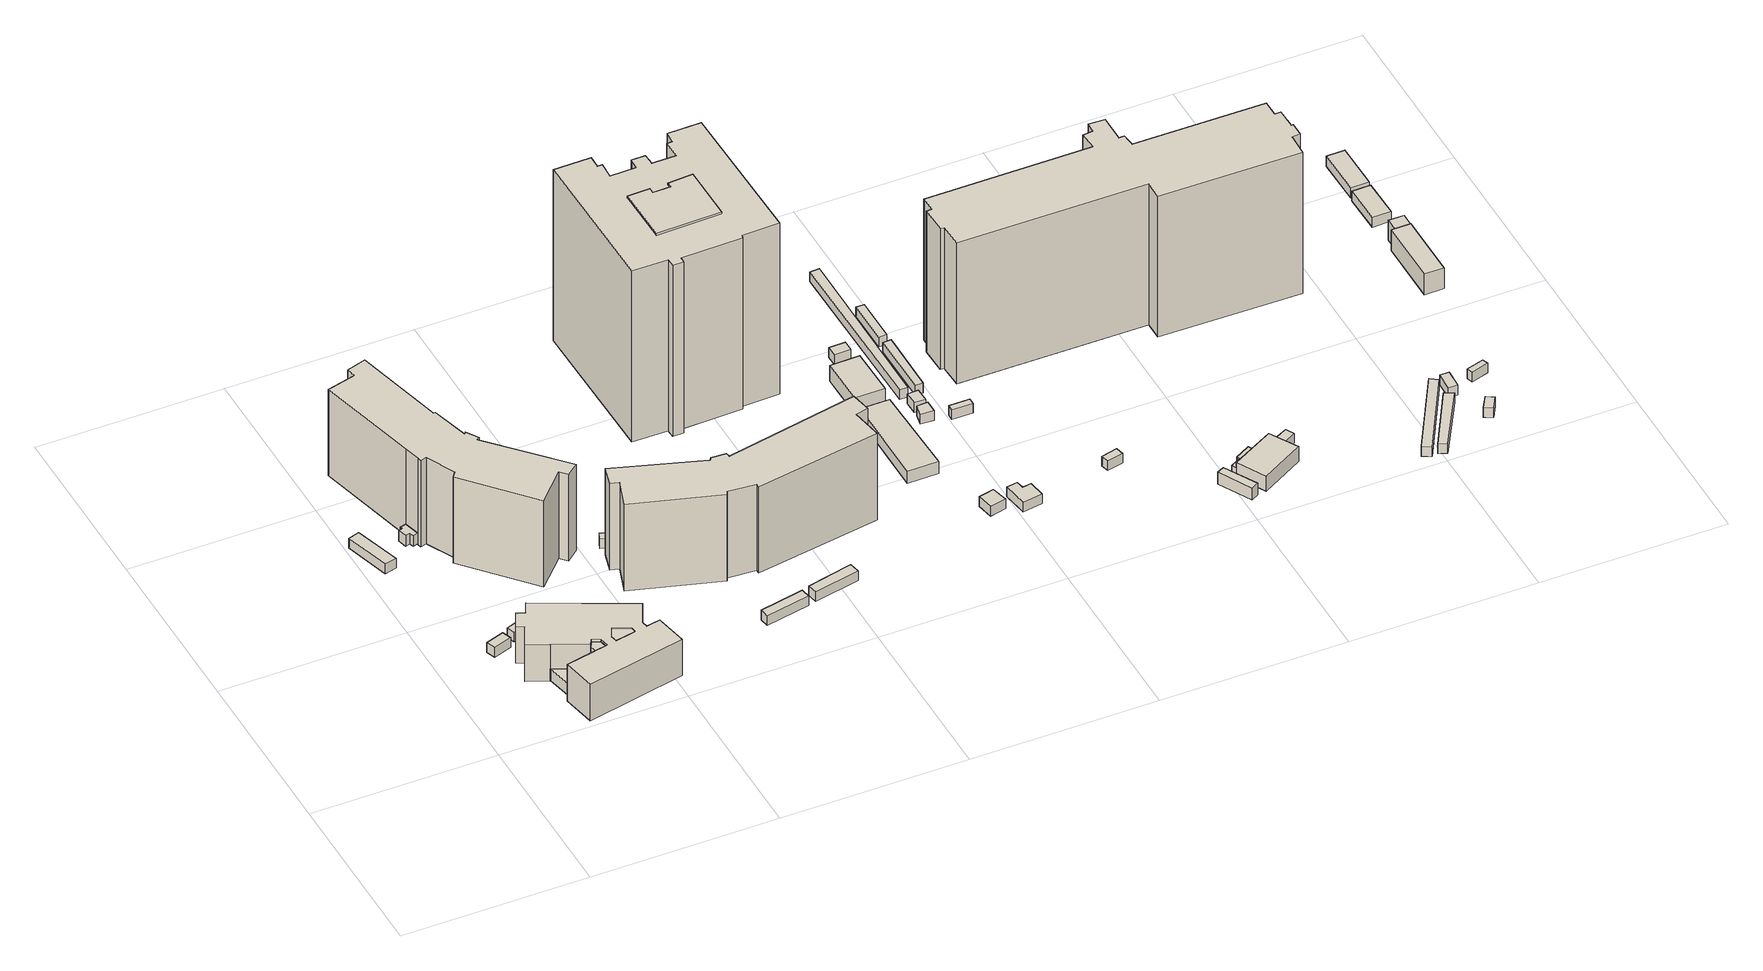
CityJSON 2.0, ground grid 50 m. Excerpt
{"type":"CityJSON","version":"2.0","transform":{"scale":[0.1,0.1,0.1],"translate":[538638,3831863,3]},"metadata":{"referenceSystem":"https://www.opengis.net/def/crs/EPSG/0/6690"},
"CityObjects":{
"building1":{"type":"Building","attributes":{"計測周辺長":15.92,"1/2500図郭":83,"区名":"住之江区","町丁目名称":"南港中３丁目","街区番号":3,"class":"3001","usage":"422","storeysAboveGround":3,"BuildingDetailAttribute.buildingRoofEdgeArea":14.1,"BuildingDetailAttribute.buildingStructureType":"603","BuildingDetailAttribute.buildingStructureOrgType":"3","BuildingDetailAttribute.detailedUsage":"1415","BuildingDetailAttribute.specifiedBuildingCoverageRate":0.6,"BuildingDetailAttribute.surveyYear":2017,"BuildingHighTideRiskAttribute.description":"1","BuildingHighTideRiskAttribute.rank":"2","BuildingHighTideRiskAttribute.depth":2.22,"BuildingIDAttribute.prefecture":"27","BuildingIDAttribute.city":"27125"},"geometry":[{"type":"Solid","lod":"1","boundaries":[[[[0,1,2,3]],[[2,4,5,3]],[[1,6,4,2]],[[0,7,6,1]],[[3,5,7,0]],[[4,6,7,5]]]]}]},
"building2":{"type":"Building","attributes":{"計測周辺長":32.29,"1/2500図郭":83,"区名":"住之江区","町丁目名称":"南港中３丁目","街区番号":3,"class":"3003","usage":"412","storeysAboveGround":1,"BuildingDetailAttribute.buildingRoofEdgeArea":41.84,"BuildingDetailAttribute.buildingStructureType":"610","BuildingDetailAttribute.buildingStructureOrgType":"2","BuildingDetailAttribute.detailedUsage":"1130","BuildingDetailAttribute.specifiedBuildingCoverageRate":0.6,"BuildingDetailAttribute.surveyYear":2017,"BuildingHighTideRiskAttribute.description":"1","BuildingHighTideRiskAttribute.rank":"2","BuildingHighTideRiskAttribute.depth":1.31,"BuildingIDAttribute.prefecture":"27","BuildingIDAttribute.city":"27125"},"geometry":[{"type":"Solid","lod":"1","boundaries":[[[[8,9,10,11]],[[10,12,13,11]],[[9,14,12,10]],[[8,15,14,9]],[[11,13,15,8]],[[12,14,15,13]]]]}]},
"building3":{"type":"Building","attributes":{"計測周辺長":150.36,"1/2500図郭":83,"区名":"住之江区","町丁目名称":"南港中３丁目","街区番号":3,"class":"3002","usage":"422","measuredHeight":3.7,"storeysAboveGround":3,"BuildingDetailAttribute.buildingRoofEdgeArea":686.82,"BuildingDetailAttribute.buildingStructureType":"603","BuildingDetailAttribute.buildingStructureOrgType":"3","BuildingDetailAttribute.detailedUsage":"1415","BuildingDetailAttribute.specifiedBuildingCoverageRate":0.6,"BuildingDetailAttribute.surveyYear":2017,"BuildingHighTideRiskAttribute.description":"1","BuildingHighTideRiskAttribute.rank":"2","BuildingHighTideRiskAttribute.depth":2.56,"BuildingIDAttribute.prefecture":"27","BuildingIDAttribute.city":"27125"},"geometry":[{"type":"Solid","lod":"1","boundaries":[[[[16,17,18,19,20]],[[19,21,22,20]],[[18,23,21,19]],[[17,24,23,18]],[[16,25,24,17]],[[20,22,25,16]],[[21,23,24,25,22]]]]}]},
"building4":{"type":"Building","attributes":{"計測周辺長":10.88,"1/2500図郭":83,"区名":"住之江区","町丁目名称":"南港中３丁目","街区番号":3,"class":"3001","usage":"422","storeysAboveGround":3,"BuildingDetailAttribute.buildingRoofEdgeArea":7.22,"BuildingDetailAttribute.buildingStructureType":"603","BuildingDetailAttribute.buildingStructureOrgType":"3","BuildingDetailAttribute.detailedUsage":"1415","BuildingDetailAttribute.specifiedBuildingCoverageRate":0.6,"BuildingDetailAttribute.surveyYear":2017,"BuildingHighTideRiskAttribute.description":"1","BuildingHighTideRiskAttribute.rank":"2","BuildingHighTideRiskAttribute.depth":2.19,"BuildingIDAttribute.prefecture":"27","BuildingIDAttribute.city":"27125"},"geometry":[{"type":"Solid","lod":"1","boundaries":[[[[26,27,28,29]],[[28,30,31,29]],[[27,32,30,28]],[[26,33,32,27]],[[29,31,33,26]],[[30,32,33,31]]]]}]},
"building5":{"type":"Building","attributes":{"class":"3003","measuredHeight":3.3,"BuildingDetailAttribute.specifiedBuildingCoverageRate":0.6,"BuildingDetailAttribute.surveyYear":2017,"BuildingHighTideRiskAttribute.description":"1","BuildingHighTideRiskAttribute.rank":"2","BuildingHighTideRiskAttribute.depth":1.04,"BuildingIDAttribute.prefecture":"27","BuildingIDAttribute.city":"27125"},"geometry":[{"type":"Solid","lod":"1","boundaries":[[[[34,35,36,37,38,39,40,41]],[[40,42,43,41]],[[39,44,42,40]],[[38,45,44,39]],[[37,46,45,38]],[[36,47,46,37]],[[35,48,47,36]],[[34,49,48,35]],[[41,43,49,34]],[[42,44,45,46,47,48,49,43]]]]}]},
"building6":{"type":"Building","attributes":{"class":"3002","measuredHeight":10.5,"BuildingDetailAttribute.specifiedBuildingCoverageRate":0.6,"BuildingDetailAttribute.surveyYear":2017,"BuildingHighTideRiskAttribute.description":"1","BuildingHighTideRiskAttribute.rank":"2","BuildingHighTideRiskAttribute.depth":2.63,"BuildingIDAttribute.prefecture":"27","BuildingIDAttribute.city":"27125"},"geometry":[{"type":"Solid","lod":"1","boundaries":[[[[50,51,52,53,54]],[[53,55,56,54]],[[52,57,55,53]],[[51,58,57,52]],[[50,59,58,51]],[[54,56,59,50]],[[55,57,58,59,56]]]]}]},
"building7":{"type":"Building","attributes":{"計測周辺長":150.36,"1/2500図郭":83,"区名":"住之江区","町丁目名称":"南港中３丁目","街区番号":3,"class":"3002","usage":"422","measuredHeight":11.3,"storeysAboveGround":3,"BuildingDetailAttribute.buildingRoofEdgeArea":686.82,"BuildingDetailAttribute.buildingStructureType":"603","BuildingDetailAttribute.buildingStructureOrgType":"3","BuildingDetailAttribute.detailedUsage":"1415","BuildingDetailAttribute.specifiedBuildingCoverageRate":0.6,"BuildingDetailAttribute.surveyYear":2017,"BuildingHighTideRiskAttribute.description":"1","BuildingHighTideRiskAttribute.rank":"2","BuildingHighTideRiskAttribute.depth":2.66,"BuildingIDAttribute.prefecture":"27","BuildingIDAttribute.city":"27125"},"geometry":[{"type":"Solid","lod":"1","boundaries":[[[[60,61,62,63,64,65,66,67,68,69,70,71,72,73,74,75,76,77,78,79,80],[81,82,83,84,85]],[[79,86,87,80]],[[78,88,86,79]],[[77,89,88,78]],[[76,90,89,77]],[[75,91,90,76]],[[74,92,91,75]],[[73,93,92,74]],[[72,94,93,73]],[[71,95,94,72]],[[70,96,95,71]],[[69,97,96,70]],[[68,98,97,69]],[[67,99,98,68]],[[66,100,99,67]],[[65,101,100,66]],[[64,102,101,65]],[[63,103,102,64]],[[62,104,103,63]],[[61,105,104,62]],[[60,106,105,61]],[[80,87,106,60]],[[84,107,108,85]],[[83,109,107,84]],[[82,110,109,83]],[[81,111,110,82]],[[85,108,111,81]],[[86,88,89,90,91,92,93,94,95,96,97,98,99,100,101,102,103,104,105,106,87],[107,109,110,111,108]]]]}]},
"building8":{"type":"Building","attributes":{"class":"3002","measuredHeight":11.2,"BuildingDetailAttribute.specifiedBuildingCoverageRate":0.6,"BuildingDetailAttribute.surveyYear":2017,"BuildingHighTideRiskAttribute.description":"1","BuildingHighTideRiskAttribute.rank":"2","BuildingHighTideRiskAttribute.depth":2.63,"BuildingIDAttribute.prefecture":"27","BuildingIDAttribute.city":"27125"},"geometry":[{"type":"Solid","lod":"1","boundaries":[[[[112,113,114,115,116]],[[115,111,108,116]],[[114,110,111,115]],[[113,109,110,114]],[[112,107,109,113]],[[116,108,107,112]],[[111,110,109,107,108]]]]}]},
"building9":{"type":"Building","attributes":{"計測周辺長":171.12,"1/2500図郭":83,"区名":"住之江区","町丁目名称":"南港中３丁目","街区番号":3,"class":"3002","usage":"412","measuredHeight":26.9,"storeysAboveGround":7,"BuildingDetailAttribute.buildingRoofEdgeArea":918.79,"BuildingDetailAttribute.buildingStructureType":"603","BuildingDetailAttribute.buildingStructureOrgType":"3","BuildingDetailAttribute.detailedUsage":"1130","BuildingDetailAttribute.specifiedBuildingCoverageRate":0.6,"BuildingDetailAttribute.surveyYear":2017,"BuildingHighTideRiskAttribute.description":"1","BuildingHighTideRiskAttribute.rank":"2","BuildingHighTideRiskAttribute.depth":0.833,"BuildingIDAttribute.prefecture":"27","BuildingIDAttribute.city":"27125"},"geometry":[{"type":"Solid","lod":"1","boundaries":[[[[117,118,119,120,121,122,123,124,125,126,127,128,129,130,131,132,133,134,135,136]],[[135,137,138,136]],[[134,139,137,135]],[[133,140,139,134]],[[132,141,140,133]],[[131,142,141,132]],[[130,143,142,131]],[[129,144,143,130]],[[128,145,144,129]],[[127,146,145,128]],[[126,147,146,127]],[[125,148,147,126]],[[124,149,148,125]],[[123,150,149,124]],[[122,151,150,123]],[[121,152,151,122]],[[120,153,152,121]],[[119,154,153,120]],[[118,155,154,119]],[[117,156,155,118]],[[136,138,156,117]],[[137,139,140,141,142,143,144,145,146,147,148,149,150,151,152,153,154,155,156,138]]]]}]},
"building10":{"type":"Building","attributes":{"計測周辺長":27.69,"1/2500図郭":83,"区名":"住之江区","町丁目名称":"南港中３丁目","街区番号":3,"class":"3003","usage":"412","measuredHeight":3.3,"storeysAboveGround":1,"BuildingDetailAttribute.buildingRoofEdgeArea":33.81,"BuildingDetailAttribute.buildingStructureType":"610","BuildingDetailAttribute.buildingStructureOrgType":"2","BuildingDetailAttribute.detailedUsage":"1130","BuildingDetailAttribute.specifiedBuildingCoverageRate":0.6,"BuildingDetailAttribute.surveyYear":2017,"BuildingHighTideRiskAttribute.description":"1","BuildingHighTideRiskAttribute.rank":"2","BuildingHighTideRiskAttribute.depth":0.965,"BuildingIDAttribute.prefecture":"27","BuildingIDAttribute.city":"27125"},"geometry":[{"type":"Solid","lod":"1","boundaries":[[[[157,158,159,160,161,162]],[[161,163,164,162]],[[160,165,163,161]],[[159,166,165,160]],[[158,167,166,159]],[[157,168,167,158]],[[162,164,168,157]],[[163,165,166,167,168,164]]]]}]},
"building11":{"type":"Building","attributes":{"class":"3003","BuildingDetailAttribute.specifiedBuildingCoverageRate":0.6,"BuildingDetailAttribute.surveyYear":2017,"BuildingHighTideRiskAttribute.description":"1","BuildingHighTideRiskAttribute.rank":"2","BuildingHighTideRiskAttribute.depth":1.1,"BuildingIDAttribute.prefecture":"27","BuildingIDAttribute.city":"27125"},"geometry":[{"type":"Solid","lod":"1","boundaries":[[[[169,170,171,172]],[[171,173,174,172]],[[170,175,173,171]],[[169,176,175,170]],[[172,174,176,169]],[[173,175,176,174]]]]}]},
"building12":{"type":"Building","attributes":{"class":"3003","BuildingDetailAttribute.specifiedBuildingCoverageRate":0.6,"BuildingDetailAttribute.surveyYear":2017,"BuildingHighTideRiskAttribute.description":"1","BuildingHighTideRiskAttribute.rank":"2","BuildingHighTideRiskAttribute.depth":1.15,"BuildingIDAttribute.prefecture":"27","BuildingIDAttribute.city":"27125"},"geometry":[{"type":"Solid","lod":"1","boundaries":[[[[177,178,179,180]],[[179,181,182,180]],[[178,183,181,179]],[[177,184,183,178]],[[180,182,184,177]],[[181,183,184,182]]]]}]},
"building13":{"type":"Building","attributes":{"class":"3003","BuildingDetailAttribute.specifiedBuildingCoverageRate":0.6,"BuildingDetailAttribute.surveyYear":2017,"BuildingHighTideRiskAttribute.description":"1","BuildingHighTideRiskAttribute.rank":"2","BuildingHighTideRiskAttribute.depth":1.15,"BuildingIDAttribute.prefecture":"27","BuildingIDAttribute.city":"27125"},"geometry":[{"type":"Solid","lod":"1","boundaries":[[[[185,186,187,188]],[[187,189,190,188]],[[186,191,189,187]],[[185,192,191,186]],[[188,190,192,185]],[[189,191,192,190]]]]}]},
"building14":{"type":"Building","attributes":{"class":"3003","BuildingDetailAttribute.specifiedBuildingCoverageRate":0.6,"BuildingDetailAttribute.surveyYear":2017,"BuildingHighTideRiskAttribute.description":"1","BuildingHighTideRiskAttribute.rank":"2","BuildingHighTideRiskAttribute.depth":1.12,"BuildingIDAttribute.prefecture":"27","BuildingIDAttribute.city":"27125"},"geometry":[{"type":"Solid","lod":"1","boundaries":[[[[193,194,195,196,197]],[[196,198,199,197]],[[195,200,198,196]],[[194,201,200,195]],[[193,202,201,194]],[[197,199,202,193]],[[198,200,201,202,199]]]]}]},
"building15":{"type":"Building","attributes":{"計測周辺長":29.52,"1/2500図郭":83,"区名":"住之江区","町丁目名称":"南港中３丁目","街区番号":3,"class":"3003","usage":"412","storeysAboveGround":1,"BuildingDetailAttribute.buildingRoofEdgeArea":31.13,"BuildingDetailAttribute.buildingStructureType":"610","BuildingDetailAttribute.buildingStructureOrgType":"2","BuildingDetailAttribute.detailedUsage":"1130","BuildingDetailAttribute.specifiedBuildingCoverageRate":0.6,"BuildingDetailAttribute.surveyYear":2017,"BuildingHighTideRiskAttribute.description":"1","BuildingHighTideRiskAttribute.rank":"2","BuildingHighTideRiskAttribute.depth":1.88,"BuildingIDAttribute.prefecture":"27","BuildingIDAttribute.city":"27125"},"geometry":[{"type":"Solid","lod":"1","boundaries":[[[[203,204,205,206]],[[205,207,208,206]],[[204,209,207,205]],[[203,210,209,204]],[[206,208,210,203]],[[207,209,210,208]]]]}]},
"building16":{"type":"Building","attributes":{"計測周辺長":170.94,"1/2500図郭":83,"区名":"住之江区","町丁目名称":"南港中３丁目","街区番号":3,"class":"3002","usage":"412","measuredHeight":26.8,"storeysAboveGround":7,"BuildingDetailAttribute.buildingRoofEdgeArea":901.13,"BuildingDetailAttribute.buildingStructureType":"603","BuildingDetailAttribute.buildingStructureOrgType":"3","BuildingDetailAttribute.detailedUsage":"1130","BuildingDetailAttribute.specifiedBuildingCoverageRate":0.6,"BuildingDetailAttribute.surveyYear":2017,"BuildingHighTideRiskAttribute.description":"1","BuildingHighTideRiskAttribute.rank":"2","BuildingHighTideRiskAttribute.depth":1.12,"BuildingIDAttribute.prefecture":"27","BuildingIDAttribute.city":"27125"},"geometry":[{"type":"Solid","lod":"1","boundaries":[[[[211,212,213,214,215,216,217,218,219,220,221,222,223,224,225,226]],[[225,227,228,226]],[[224,229,227,225]],[[223,230,229,224]],[[222,231,230,223]],[[221,232,231,222]],[[220,233,232,221]],[[219,234,233,220]],[[218,235,234,219]],[[217,236,235,218]],[[216,237,236,217]],[[215,238,237,216]],[[214,239,238,215]],[[213,240,239,214]],[[212,241,240,213]],[[211,242,241,212]],[[226,228,242,211]],[[227,229,230,231,232,233,234,235,236,237,238,239,240,241,242,228]]]]}]},
"building17":{"type":"Building","attributes":{"計測周辺長":31.38,"1/2500図郭":83,"区名":"住之江区","町丁目名称":"南港中３丁目","街区番号":3,"class":"3003","usage":"412","storeysAboveGround":1,"BuildingDetailAttribute.buildingRoofEdgeArea":37.25,"BuildingDetailAttribute.buildingStructureType":"610","BuildingDetailAttribute.buildingStructureOrgType":"2","BuildingDetailAttribute.detailedUsage":"1130","BuildingDetailAttribute.specifiedBuildingCoverageRate":0.6,"BuildingDetailAttribute.surveyYear":2017,"BuildingHighTideRiskAttribute.description":"1","BuildingHighTideRiskAttribute.rank":"2","BuildingHighTideRiskAttribute.depth":1.89,"BuildingIDAttribute.prefecture":"27","BuildingIDAttribute.city":"27125"},"geometry":[{"type":"Solid","lod":"1","boundaries":[[[[243,244,245,246]],[[245,247,248,246]],[[244,249,247,245]],[[243,250,249,244]],[[246,248,250,243]],[[247,249,250,248]]]]}]},
"building18":{"type":"Building","attributes":{"class":"3002","measuredHeight":53.3,"BuildingDetailAttribute.specifiedBuildingCoverageRate":0.6,"BuildingDetailAttribute.surveyYear":2017,"BuildingHighTideRiskAttribute.description":"1","BuildingHighTideRiskAttribute.rank":"2","BuildingHighTideRiskAttribute.depth":0.967,"BuildingIDAttribute.prefecture":"27","BuildingIDAttribute.city":"27125"},"geometry":[{"type":"Solid","lod":"1","boundaries":[[[[251,252,253,254,255,256,257,258]],[[257,259,260,258]],[[256,261,259,257]],[[255,262,261,256]],[[254,263,262,255]],[[253,264,263,254]],[[252,265,264,253]],[[251,266,265,252]],[[258,260,266,251]],[[259,261,262,263,264,265,266,260]]]]}]},
"building19":{"type":"Building","attributes":{"計測周辺長":257.3,"1/2500図郭":83,"区名":"住之江区","町丁目名称":"南港中３丁目","街区番号":3,"class":"3002","usage":"412","measuredHeight":53.1,"storeysAboveGround":14,"BuildingDetailAttribute.buildingRoofEdgeArea":1259.43,"BuildingDetailAttribute.buildingStructureType":"603","BuildingDetailAttribute.buildingStructureOrgType":"3","BuildingDetailAttribute.detailedUsage":"1130","BuildingDetailAttribute.specifiedBuildingCoverageRate":0.6,"BuildingDetailAttribute.surveyYear":2017,"BuildingHighTideRiskAttribute.description":"1","BuildingHighTideRiskAttribute.rank":"2","BuildingHighTideRiskAttribute.depth":1.11,"BuildingIDAttribute.prefecture":"27","BuildingIDAttribute.city":"27125"},"geometry":[{"type":"Solid","lod":"1","boundaries":[[[[267,268,269,270,271,272,273,274,275,276,277,278,279,280,281,282,283,284,285,286,287,288],[289,290,291,292,293,294,295,296]],[[287,297,298,288]],[[286,299,297,287]],[[285,300,299,286]],[[284,301,300,285]],[[283,302,301,284]],[[282,303,302,283]],[[281,304,303,282]],[[280,305,304,281]],[[279,306,305,280]],[[278,307,306,279]],[[277,308,307,278]],[[276,309,308,277]],[[275,310,309,276]],[[274,311,310,275]],[[273,312,311,274]],[[272,313,312,273]],[[271,314,313,272]],[[270,315,314,271]],[[269,316,315,270]],[[268,317,316,269]],[[267,318,317,268]],[[288,298,318,267]],[[295,319,320,296]],[[294,321,319,295]],[[293,322,321,294]],[[292,323,322,293]],[[291,324,323,292]],[[290,325,324,291]],[[289,326,325,290]],[[296,320,326,289]],[[297,299,300,301,302,303,304,305,306,307,308,309,310,311,312,313,314,315,316,317,318,298],[319,321,322,323,324,325,326,320]]]]}]},
"building20":{"type":"Building","attributes":{"計測周辺長":67.5,"1/2500図郭":83,"区名":"住之江区","町丁目名称":"南港中３丁目","街区番号":3,"class":"3001","usage":"422","measuredHeight":3.8,"storeysAboveGround":1,"BuildingDetailAttribute.buildingRoofEdgeArea":206,"BuildingDetailAttribute.buildingStructureType":"603","BuildingDetailAttribute.buildingStructureOrgType":"3","BuildingDetailAttribute.detailedUsage":"1413","BuildingDetailAttribute.specifiedBuildingCoverageRate":0.6,"BuildingDetailAttribute.surveyYear":2017,"BuildingHighTideRiskAttribute.description":"1","BuildingHighTideRiskAttribute.rank":"2","BuildingHighTideRiskAttribute.depth":1.21,"BuildingIDAttribute.prefecture":"27","BuildingIDAttribute.city":"27125"},"geometry":[{"type":"Solid","lod":"1","boundaries":[[[[327,328,329,330]],[[329,331,332,330]],[[328,333,331,329]],[[327,334,333,328]],[[330,332,334,327]],[[331,333,334,332]]]]}]},
"building21":{"type":"Building","attributes":{"計測周辺長":18.15,"1/2500図郭":83,"区名":"住之江区","町丁目名称":"南港中３丁目","街区番号":4,"class":"3001","usage":"412","storeysAboveGround":1,"BuildingDetailAttribute.buildingRoofEdgeArea":20.56,"BuildingDetailAttribute.buildingStructureType":"603","BuildingDetailAttribute.buildingStructureOrgType":"3","BuildingDetailAttribute.detailedUsage":"1130","BuildingDetailAttribute.specifiedBuildingCoverageRate":0.6,"BuildingDetailAttribute.surveyYear":2017,"BuildingHighTideRiskAttribute.description":"1","BuildingHighTideRiskAttribute.rank":"2","BuildingHighTideRiskAttribute.depth":1.62,"BuildingIDAttribute.prefecture":"27","BuildingIDAttribute.city":"27125"},"geometry":[{"type":"Solid","lod":"1","boundaries":[[[[335,336,337,338]],[[337,339,340,338]],[[336,341,339,337]],[[335,342,341,336]],[[338,340,342,335]],[[339,341,342,340]]]]}]},
"building22":{"type":"Building","attributes":{"計測周辺長":43,"1/2500図郭":83,"区名":"住之江区","町丁目名称":"南港中３丁目","街区番号":3,"class":"3001","usage":"412","measuredHeight":4.9,"storeysAboveGround":1,"BuildingDetailAttribute.buildingRoofEdgeArea":108,"BuildingDetailAttribute.buildingStructureType":"603","BuildingDetailAttribute.buildingStructureOrgType":"3","BuildingDetailAttribute.detailedUsage":"1130","BuildingDetailAttribute.specifiedBuildingCoverageRate":0.6,"BuildingDetailAttribute.surveyYear":2017,"BuildingHighTideRiskAttribute.description":"1","BuildingHighTideRiskAttribute.rank":"2","BuildingHighTideRiskAttribute.depth":1.32,"BuildingIDAttribute.prefecture":"27","BuildingIDAttribute.city":"27125"},"geometry":[{"type":"Solid","lod":"1","boundaries":[[[[343,344,345,346]],[[345,347,348,346]],[[344,349,347,345]],[[343,350,349,344]],[[346,348,350,343]],[[347,349,350,348]]]]}]},
"building23":{"type":"Building","attributes":{"計測周辺長":24.97,"1/2500図郭":83,"区名":"住之江区","町丁目名称":"南港中３丁目","街区番号":4,"class":"3001","usage":"454","storeysAboveGround":1,"BuildingDetailAttribute.buildingRoofEdgeArea":32.96,"BuildingDetailAttribute.buildingStructureType":"610","BuildingDetailAttribute.buildingStructureOrgType":"2","BuildingDetailAttribute.detailedUsage":"1930","BuildingDetailAttribute.specifiedBuildingCoverageRate":0.6,"BuildingDetailAttribute.surveyYear":2017,"BuildingHighTideRiskAttribute.description":"1","BuildingHighTideRiskAttribute.rank":"2","BuildingHighTideRiskAttribute.depth":1.78,"BuildingIDAttribute.prefecture":"27","BuildingIDAttribute.city":"27125"},"geometry":[{"type":"Solid","lod":"1","boundaries":[[[[351,352,353,354,355,356]],[[355,357,358,356]],[[354,359,357,355]],[[353,360,359,354]],[[352,361,360,353]],[[351,362,361,352]],[[356,358,362,351]],[[357,359,360,361,362,358]]]]}]},
"building24":{"type":"Building","attributes":{"class":"3001","BuildingDetailAttribute.specifiedBuildingCoverageRate":0.6,"BuildingDetailAttribute.surveyYear":2017,"BuildingHighTideRiskAttribute.description":"1","BuildingHighTideRiskAttribute.rank":"2","BuildingHighTideRiskAttribute.depth":1.24,"BuildingIDAttribute.prefecture":"27","BuildingIDAttribute.city":"27125"},"geometry":[{"type":"Solid","lod":"1","boundaries":[[[[363,364,365,366]],[[365,367,368,366]],[[364,369,367,365]],[[363,370,369,364]],[[366,368,370,363]],[[367,369,370,368]]]]}]},
"building25":{"type":"Building","attributes":{"計測周辺長":15,"1/2500図郭":83,"区名":"住之江区","町丁目名称":"南港中３丁目","街区番号":3,"class":"3003","usage":"412","storeysAboveGround":1,"BuildingDetailAttribute.buildingRoofEdgeArea":13.5,"BuildingDetailAttribute.buildingStructureType":"610","BuildingDetailAttribute.buildingStructureOrgType":"2","BuildingDetailAttribute.detailedUsage":"1130","BuildingDetailAttribute.specifiedBuildingCoverageRate":0.6,"BuildingDetailAttribute.surveyYear":2017,"BuildingHighTideRiskAttribute.description":"1","BuildingHighTideRiskAttribute.rank":"2","BuildingHighTideRiskAttribute.depth":1.09,"BuildingIDAttribute.prefecture":"27","BuildingIDAttribute.city":"27125"},"geometry":[{"type":"Solid","lod":"1","boundaries":[[[[371,372,373,374]],[[373,375,376,374]],[[372,377,375,373]],[[371,378,377,372]],[[374,376,378,371]],[[375,377,378,376]]]]}]},
"building26":{"type":"Building","attributes":{"class":"3001","BuildingDetailAttribute.specifiedBuildingCoverageRate":0.6,"BuildingDetailAttribute.surveyYear":2017,"BuildingHighTideRiskAttribute.description":"1","BuildingHighTideRiskAttribute.rank":"2","BuildingHighTideRiskAttribute.depth":1.24,"BuildingIDAttribute.prefecture":"27","BuildingIDAttribute.city":"27125"},"geometry":[{"type":"Solid","lod":"1","boundaries":[[[[379,380,381,382]],[[381,383,384,382]],[[380,385,383,381]],[[379,386,385,380]],[[382,384,386,379]],[[383,385,386,384]]]]}]},
"building27":{"type":"Building","attributes":{"class":"3001","BuildingDetailAttribute.specifiedBuildingCoverageRate":0.6,"BuildingDetailAttribute.surveyYear":2017,"BuildingHighTideRiskAttribute.description":"1","BuildingHighTideRiskAttribute.rank":"2","BuildingHighTideRiskAttribute.depth":1.22,"BuildingIDAttribute.prefecture":"27","BuildingIDAttribute.city":"27125"},"geometry":[{"type":"Solid","lod":"1","boundaries":[[[[387,388,389,390]],[[389,391,392,390]],[[388,393,391,389]],[[387,394,393,388]],[[390,392,394,387]],[[391,393,394,392]]]]}]},
"building28":{"type":"Building","attributes":{"計測周辺長":39.78,"1/2500図郭":83,"区名":"住之江区","町丁目名称":"南港中３丁目","街区番号":4,"class":"3003","usage":"431","storeysAboveGround":1,"BuildingDetailAttribute.buildingRoofEdgeArea":37.81,"BuildingDetailAttribute.buildingStructureType":"610","BuildingDetailAttribute.buildingStructureOrgType":"2","BuildingDetailAttribute.detailedUsage":"1740","BuildingDetailAttribute.specifiedBuildingCoverageRate":0.6,"BuildingDetailAttribute.surveyYear":2017,"BuildingHighTideRiskAttribute.description":"1","BuildingHighTideRiskAttribute.rank":"2","BuildingHighTideRiskAttribute.depth":1.28,"BuildingIDAttribute.prefecture":"27","BuildingIDAttribute.city":"27125"},"geometry":[{"type":"Solid","lod":"1","boundaries":[[[[395,396,397,398]],[[397,399,400,398]],[[396,401,399,397]],[[395,402,401,396]],[[398,400,402,395]],[[399,401,402,400]]]]}]},
"building29":{"type":"Building","attributes":{"計測周辺長":101.82,"1/2500図郭":83,"区名":"住之江区","町丁目名称":"南港中３丁目","街区番号":4,"class":"3003","usage":"431","storeysAboveGround":1,"BuildingDetailAttribute.buildingRoofEdgeArea":114.61,"BuildingDetailAttribute.buildingStructureType":"610","BuildingDetailAttribute.buildingStructureOrgType":"2","BuildingDetailAttribute.detailedUsage":"1740","BuildingDetailAttribute.specifiedBuildingCoverageRate":0.6,"BuildingDetailAttribute.surveyYear":2017,"BuildingHighTideRiskAttribute.description":"1","BuildingHighTideRiskAttribute.rank":"2","BuildingHighTideRiskAttribute.depth":1.18,"BuildingIDAttribute.prefecture":"27","BuildingIDAttribute.city":"27125"},"geometry":[{"type":"Solid","lod":"1","boundaries":[[[[403,404,405,406]],[[405,407,408,406]],[[404,409,407,405]],[[403,410,409,404]],[[406,408,410,403]],[[407,409,410,408]]]]}]},
"building30":{"type":"Building","attributes":{"計測周辺長":29.27,"1/2500図郭":83,"区名":"住之江区","町丁目名称":"南港中３丁目","街区番号":4,"class":"3003","usage":"431","storeysAboveGround":1,"BuildingDetailAttribute.buildingRoofEdgeArea":27.47,"BuildingDetailAttribute.buildingStructureType":"610","BuildingDetailAttribute.buildingStructureOrgType":"2","BuildingDetailAttribute.detailedUsage":"1740","BuildingDetailAttribute.specifiedBuildingCoverageRate":0.6,"BuildingDetailAttribute.surveyYear":2017,"BuildingHighTideRiskAttribute.description":"1","BuildingHighTideRiskAttribute.rank":"2","BuildingHighTideRiskAttribute.depth":1.26,"BuildingIDAttribute.prefecture":"27","BuildingIDAttribute.city":"27125"},"geometry":[{"type":"Solid","lod":"1","boundaries":[[[[411,412,413,414]],[[413,415,416,414]],[[412,417,415,413]],[[411,418,417,412]],[[414,416,418,411]],[[415,417,418,416]]]]}]},
"building31":{"type":"Building","attributes":{"class":"3001","BuildingDetailAttribute.specifiedBuildingCoverageRate":0.6,"BuildingDetailAttribute.surveyYear":2017,"BuildingHighTideRiskAttribute.description":"1","BuildingHighTideRiskAttribute.rank":"2","BuildingHighTideRiskAttribute.depth":1.58,"BuildingIDAttribute.prefecture":"27","BuildingIDAttribute.city":"27125"},"geometry":[{"type":"Solid","lod":"1","boundaries":[[[[419,420,421,422]],[[421,423,424,422]],[[420,425,423,421]],[[419,426,425,420]],[[422,424,426,419]],[[423,425,426,424]]]]}]},
"building32":{"type":"Building","attributes":{"計測周辺長":24.73,"1/2500図郭":83,"区名":"住之江区","町丁目名称":"南港中３丁目","街区番号":8,"class":"3003","usage":"412","measuredHeight":3.7,"storeysAboveGround":1,"BuildingDetailAttribute.buildingRoofEdgeArea":23.09,"BuildingDetailAttribute.buildingStructureType":"610","BuildingDetailAttribute.buildingStructureOrgType":"2","BuildingDetailAttribute.detailedUsage":"1130","BuildingDetailAttribute.specifiedBuildingCoverageRate":0.6,"BuildingDetailAttribute.surveyYear":2017,"BuildingHighTideRiskAttribute.description":"1","BuildingHighTideRiskAttribute.rank":"2","BuildingHighTideRiskAttribute.depth":1.24,"BuildingIDAttribute.prefecture":"27","BuildingIDAttribute.city":"27125"},"geometry":[{"type":"Solid","lod":"1","boundaries":[[[[427,428,429,430]],[[429,431,432,430]],[[428,433,431,429]],[[427,434,433,428]],[[430,432,434,427]],[[431,433,434,432]]]]}]},
"building33":{"type":"Building","attributes":{"class":"3003","BuildingDetailAttribute.specifiedBuildingCoverageRate":0.6,"BuildingDetailAttribute.surveyYear":2017,"BuildingHighTideRiskAttribute.description":"1","BuildingHighTideRiskAttribute.rank":"2","BuildingHighTideRiskAttribute.depth":1.28,"BuildingIDAttribute.prefecture":"27","BuildingIDAttribute.city":"27125"},"geometry":[{"type":"Solid","lod":"1","boundaries":[[[[435,436,437,438,439,440]],[[439,441,442,440]],[[438,443,441,439]],[[437,444,443,438]],[[436,445,444,437]],[[435,446,445,436]],[[440,442,446,435]],[[441,443,444,445,446,442]]]]}]},
"building34":{"type":"Building","attributes":{"計測周辺長":44.2,"1/2500図郭":83,"区名":"住之江区","町丁目名称":"南港中３丁目","街区番号":8,"class":"3001","usage":"412","measuredHeight":4.6,"storeysAboveGround":1,"BuildingDetailAttribute.buildingRoofEdgeArea":116.69,"BuildingDetailAttribute.buildingStructureType":"603","BuildingDetailAttribute.buildingStructureOrgType":"3","BuildingDetailAttribute.detailedUsage":"1130","BuildingDetailAttribute.specifiedBuildingCoverageRate":0.6,"BuildingDetailAttribute.surveyYear":2017,"BuildingHighTideRiskAttribute.description":"1","BuildingHighTideRiskAttribute.rank":"2","BuildingHighTideRiskAttribute.depth":1.28,"BuildingIDAttribute.prefecture":"27","BuildingIDAttribute.city":"27125"},"geometry":[{"type":"Solid","lod":"1","boundaries":[[[[447,448,449,435,440]],[[435,450,451,440]],[[449,452,450,435]],[[448,453,452,449]],[[447,454,453,448]],[[440,451,454,447]],[[450,452,453,454,451]]]]}]},
"building35":{"type":"Building","attributes":{"class":"3001","BuildingDetailAttribute.specifiedBuildingCoverageRate":0.6,"BuildingDetailAttribute.surveyYear":2017,"BuildingHighTideRiskAttribute.description":"1","BuildingHighTideRiskAttribute.rank":"2","BuildingHighTideRiskAttribute.depth":1.2,"BuildingIDAttribute.prefecture":"27","BuildingIDAttribute.city":"27125"},"geometry":[{"type":"Solid","lod":"1","boundaries":[[[[455,456,457,458]],[[457,459,460,458]],[[456,461,459,457]],[[455,462,461,456]],[[458,460,462,455]],[[459,461,462,460]]]]}]},
"building36":{"type":"Building","attributes":{"計測周辺長":245.37,"1/2500図郭":83,"区名":"住之江区","町丁目名称":"南港中３丁目","街区番号":4,"class":"3002","usage":"412","measuredHeight":43.7,"storeysAboveGround":10,"BuildingDetailAttribute.buildingRoofEdgeArea":1769.44,"BuildingDetailAttribute.buildingStructureType":"603","BuildingDetailAttribute.buildingStructureOrgType":"3","BuildingDetailAttribute.detailedUsage":"1130","BuildingDetailAttribute.specifiedBuildingCoverageRate":0.6,"BuildingDetailAttribute.surveyYear":2017,"BuildingHighTideRiskAttribute.description":"1","BuildingHighTideRiskAttribute.rank":"2","BuildingHighTideRiskAttribute.depth":1.02,"BuildingIDAttribute.prefecture":"27","BuildingIDAttribute.city":"27125"},"geometry":[{"type":"Solid","lod":"1","boundaries":[[[[463,464,465,466,467,468,469,470,471,472,473,474,475,476,477,478,479,480,481,482,483,484,485,486]],[[485,487,488,486]],[[484,489,487,485]],[[483,490,489,484]],[[482,491,490,483]],[[481,492,491,482]],[[480,493,492,481]],[[479,494,493,480]],[[478,495,494,479]],[[477,496,495,478]],[[476,497,496,477]],[[475,498,497,476]],[[474,499,498,475]],[[473,500,499,474]],[[472,501,500,473]],[[471,502,501,472]],[[470,503,502,471]],[[469,504,503,470]],[[468,505,504,469]],[[467,506,505,468]],[[466,507,506,467]],[[465,508,507,466]],[[464,509,508,465]],[[463,510,509,464]],[[486,488,510,463]],[[487,489,490,491,492,493,494,495,496,497,498,499,500,501,502,503,504,505,506,507,508,509,510,488]]]]}]},
"building37":{"type":"Building","attributes":{"計測周辺長":55.16,"1/2500図郭":83,"区名":"住之江区","町丁目名称":"南港中３丁目","街区番号":8,"class":"3003","usage":"431","storeysAboveGround":1,"BuildingDetailAttribute.buildingRoofEdgeArea":63.31,"BuildingDetailAttribute.buildingStructureType":"610","BuildingDetailAttribute.buildingStructureOrgType":"2","BuildingDetailAttribute.detailedUsage":"1740","BuildingDetailAttribute.specifiedBuildingCoverageRate":0.6,"BuildingDetailAttribute.surveyYear":2017,"BuildingHighTideRiskAttribute.description":"1","BuildingHighTideRiskAttribute.rank":"2","BuildingHighTideRiskAttribute.depth":1.03,"BuildingIDAttribute.prefecture":"27","BuildingIDAttribute.city":"27125"},"geometry":[{"type":"Solid","lod":"1","boundaries":[[[[511,512,513,514]],[[513,515,516,514]],[[512,517,515,513]],[[511,518,517,512]],[[514,516,518,511]],[[515,517,518,516]]]]}]},
"building38":{"type":"Building","attributes":{"計測周辺長":42.82,"1/2500図郭":83,"区名":"住之江区","町丁目名称":"南港中３丁目","街区番号":8,"class":"3003","usage":"431","storeysAboveGround":1,"BuildingDetailAttribute.buildingRoofEdgeArea":49.12,"BuildingDetailAttribute.buildingStructureType":"610","BuildingDetailAttribute.buildingStructureOrgType":"2","BuildingDetailAttribute.detailedUsage":"1740","BuildingDetailAttribute.specifiedBuildingCoverageRate":0.6,"BuildingDetailAttribute.surveyYear":2017,"BuildingHighTideRiskAttribute.description":"1","BuildingHighTideRiskAttribute.rank":"2","BuildingHighTideRiskAttribute.depth":0.952,"BuildingIDAttribute.prefecture":"27","BuildingIDAttribute.city":"27125"},"geometry":[{"type":"Solid","lod":"1","boundaries":[[[[519,520,521,522]],[[521,523,524,522]],[[520,525,523,521]],[[519,526,525,520]],[[522,524,526,519]],[[523,525,526,524]]]]}]},
"building39":{"type":"Building","attributes":{"計測周辺長":31.26,"1/2500図郭":83,"区名":"住之江区","町丁目名称":"南港中３丁目","街区番号":4,"class":"3001","usage":"412","measuredHeight":4.4,"storeysAboveGround":1,"BuildingDetailAttribute.buildingRoofEdgeArea":56.28,"BuildingDetailAttribute.buildingStructureType":"603","BuildingDetailAttribute.buildingStructureOrgType":"3","BuildingDetailAttribute.detailedUsage":"1130","BuildingDetailAttribute.specifiedBuildingCoverageRate":0.6,"BuildingDetailAttribute.surveyYear":2017,"BuildingHighTideRiskAttribute.description":"1","BuildingHighTideRiskAttribute.rank":"2","BuildingHighTideRiskAttribute.depth":1.06,"BuildingIDAttribute.prefecture":"27","BuildingIDAttribute.city":"27125"},"geometry":[{"type":"Solid","lod":"1","boundaries":[[[[527,528,529,530]],[[529,531,532,530]],[[528,533,531,529]],[[527,534,533,528]],[[530,532,534,527]],[[531,533,534,532]]]]}]},
"building40":{"type":"Building","attributes":{"計測周辺長":15.51,"1/2500図郭":83,"区名":"住之江区","町丁目名称":"南港中３丁目","街区番号":8,"class":"3003","usage":"431","storeysAboveGround":1,"BuildingDetailAttribute.buildingRoofEdgeArea":13.12,"BuildingDetailAttribute.buildingStructureType":"610","BuildingDetailAttribute.buildingStructureOrgType":"2","BuildingDetailAttribute.detailedUsage":"1740","BuildingDetailAttribute.specifiedBuildingCoverageRate":0.6,"BuildingDetailAttribute.surveyYear":2017,"BuildingHighTideRiskAttribute.description":"1","BuildingHighTideRiskAttribute.rank":"2","BuildingHighTideRiskAttribute.depth":1,"BuildingIDAttribute.prefecture":"27","BuildingIDAttribute.city":"27125"},"geometry":[{"type":"Solid","lod":"1","boundaries":[[[[535,536,537,538]],[[537,539,540,538]],[[536,541,539,537]],[[535,542,541,536]],[[538,540,542,535]],[[539,541,542,540]]]]}]},
"building41":{"type":"Building","attributes":{"計測周辺長":13.25,"1/2500図郭":83,"区名":"住之江区","町丁目名称":"南港中３丁目","街区番号":8,"class":"3003","usage":"422","storeysAboveGround":1,"BuildingDetailAttribute.buildingRoofEdgeArea":10.26,"BuildingDetailAttribute.buildingStructureType":"610","BuildingDetailAttribute.buildingStructureOrgType":"2","BuildingDetailAttribute.detailedUsage":"1407","BuildingDetailAttribute.specifiedBuildingCoverageRate":0.6,"BuildingDetailAttribute.surveyYear":2017,"BuildingHighTideRiskAttribute.description":"1","BuildingHighTideRiskAttribute.rank":"2","BuildingHighTideRiskAttribute.depth":0.954,"BuildingIDAttribute.prefecture":"27","BuildingIDAttribute.city":"27125"},"geometry":[{"type":"Solid","lod":"1","boundaries":[[[[543,544,545,546]],[[545,547,548,546]],[[544,549,547,545]],[[543,550,549,544]],[[546,548,550,543]],[[547,549,550,548]]]]}]},
"building42":{"type":"Building","attributes":{"class":"3003","BuildingDetailAttribute.specifiedBuildingCoverageRate":0.6,"BuildingDetailAttribute.surveyYear":2017,"BuildingHighTideRiskAttribute.description":"1","BuildingHighTideRiskAttribute.rank":"2","BuildingHighTideRiskAttribute.depth":1.53,"BuildingIDAttribute.prefecture":"27","BuildingIDAttribute.city":"27125"},"geometry":[{"type":"Solid","lod":"1","boundaries":[[[[551,552,553,554]],[[553,555,556,554]],[[552,557,555,553]],[[551,558,557,552]],[[554,556,558,551]],[[555,557,558,556]]]]}]},
"building43":{"type":"Building","attributes":{"計測周辺長":46.74,"1/2500図郭":83,"区名":"住之江区","町丁目名称":"南港中３丁目","街区番号":5,"class":"3001","usage":"422","measuredHeight":6.4,"storeysAboveGround":2,"BuildingDetailAttribute.buildingRoofEdgeArea":94.39,"BuildingDetailAttribute.buildingStructureType":"610","BuildingDetailAttribute.buildingStructureOrgType":"2","BuildingDetailAttribute.detailedUsage":"1402","BuildingDetailAttribute.specifiedBuildingCoverageRate":0.6,"BuildingDetailAttribute.surveyYear":2017,"BuildingHighTideRiskAttribute.description":"1","BuildingHighTideRiskAttribute.rank":"2","BuildingHighTideRiskAttribute.depth":1.21,"BuildingIDAttribute.prefecture":"27","BuildingIDAttribute.city":"27125"},"geometry":[{"type":"Solid","lod":"1","boundaries":[[[[559,560,561,562,563]],[[562,564,565,563]],[[561,566,564,562]],[[560,567,566,561]],[[559,568,567,560]],[[563,565,568,559]],[[564,566,567,568,565]]]]}]},
"building44":{"type":"Building","attributes":{"計測周辺長":15.71,"1/2500図郭":83,"区名":"住之江区","町丁目名称":"南港中３丁目","街区番号":5,"class":"3003","usage":"422","measuredHeight":6.2,"storeysAboveGround":1,"BuildingDetailAttribute.buildingRoofEdgeArea":15.37,"BuildingDetailAttribute.buildingStructureType":"610","BuildingDetailAttribute.buildingStructureOrgType":"2","BuildingDetailAttribute.detailedUsage":"1402","BuildingDetailAttribute.specifiedBuildingCoverageRate":0.6,"BuildingDetailAttribute.surveyYear":2017,"BuildingHighTideRiskAttribute.description":"1","BuildingHighTideRiskAttribute.rank":"2","BuildingHighTideRiskAttribute.depth":1.23,"BuildingIDAttribute.prefecture":"27","BuildingIDAttribute.city":"27125"},"geometry":[{"type":"Solid","lod":"1","boundaries":[[[[569,570,563,562]],[[563,571,572,562]],[[570,573,571,563]],[[569,574,573,570]],[[562,572,574,569]],[[571,573,574,572]]]]}]},
"building45":{"type":"Building","attributes":{"class":"3001","BuildingDetailAttribute.specifiedBuildingCoverageRate":0.6,"BuildingDetailAttribute.surveyYear":2017,"BuildingHighTideRiskAttribute.description":"1","BuildingHighTideRiskAttribute.rank":"2","BuildingHighTideRiskAttribute.depth":1.26,"BuildingIDAttribute.prefecture":"27","BuildingIDAttribute.city":"27125"},"geometry":[{"type":"Solid","lod":"1","boundaries":[[[[575,576,577,578]],[[577,579,580,578]],[[576,581,579,577]],[[575,582,581,576]],[[578,580,582,575]],[[579,581,582,580]]]]}]},
"building46":{"type":"Building","attributes":{"class":"3001","measuredHeight":3.2,"BuildingDetailAttribute.specifiedBuildingCoverageRate":0.6,"BuildingDetailAttribute.surveyYear":2017,"BuildingHighTideRiskAttribute.description":"1","BuildingHighTideRiskAttribute.rank":"2","BuildingHighTideRiskAttribute.depth":1.28,"BuildingIDAttribute.prefecture":"27","BuildingIDAttribute.city":"27125"},"geometry":[{"type":"Solid","lod":"1","boundaries":[[[[583,584,585,586]],[[585,587,588,586]],[[584,589,587,585]],[[583,590,589,584]],[[586,588,590,583]],[[587,589,590,588]]]]}]}
},
"vertices":[
[137,349,8],[187,366,8],[196,341,8],[146,324,8],[196,341,38],[146,324,38],[187,366,38],[137,349,38],
[5,829,16],[35,839,16],[74,714,16],[41,706,16],[74,714,46],[41,706,46],[35,839,46],[5,829,46],
[320,127,6],[298,122,6],[246,112,6],[229,192,6],[316,151,6],[229,192,42],[316,151,42],[246,112,42],[298,122,42],[320,127,42],
[203,374,11],[232,384,11],[240,363,11],[211,352,11],[240,363,41],[211,352,41],[232,384,41],[203,374,41],
[156,767,21],[142,763,21],[139,774,21],[126,771,21],[120,795,21],[130,798,21],[129,805,21],[145,809,21],[129,805,54],[145,809,54],[130,798,54],[120,795,54],[126,771,54],[139,774,54],[142,763,54],[156,767,54],
[316,151,5],[325,167,5],[345,158,5],[350,133,5],[320,127,5],[350,133,110],[320,127,110],[345,158,110],[325,167,110],[316,151,110],
[229,192,4],[174,217,4],[203,278,4],[184,287,4],[205,333,4],[227,323,4],[243,357,4],[493,234,4],[462,171,4],[465,155,4],[503,162,4],[520,74,4],[251,19,4],[233,109,4],[246,112,4],[298,122,4],[320,127,4],[350,133,4],[345,158,4],[325,167,4],[316,151,4],[432,149,4],[430,163,4],[387,184,4],[373,154,4],[377,138,4],[325,167,117],[316,151,117],[345,158,117],[350,133,117],[320,127,117],[298,122,117],[246,112,117],[233,109,117],[251,19,117],[520,74,117],[503,162,117],[465,155,117],[462,171,117],[493,234,117],[243,357,117],[227,323,117],[205,333,117],[184,287,117],[203,278,117],[174,217,117],[229,192,117],[373,154,117],[377,138,117],[387,184,117],[430,163,117],[432,149,117],
[373,154,5],[387,184,5],[430,163,5],[432,149,5],[377,138,5],
[295,799,19],[300,804,19],[321,772,19],[313,767,19],[485,583,19],[453,556,19],[435,575,19],[358,495,19],[202,668,19],[214,683,19],[176,760,19],[158,755,19],[156,767,19],[145,809,19],[75,1087,19],[153,1107,19],[147,1132,19],[200,1148,19],[262,901,19],[267,901,19],[262,901,287],[267,901,287],[200,1148,287],[147,1132,287],[153,1107,287],[75,1087,287],[145,809,287],[156,767,287],[158,755,287],[176,760,287],[214,683,287],[202,668,287],[358,495,287],[435,575,287],[453,556,287],[485,583,287],[313,767,287],[321,772,287],[300,804,287],[295,799,287],
[295,799,22],[267,901,22],[299,909,22],[325,809,22],[303,801,22],[300,804,22],[303,801,55],[300,804,55],[325,809,55],[299,909,55],[267,901,55],[295,799,55],
[258,1004,21],[278,1009,21],[299,933,21],[278,928,21],[299,933,51],[278,928,51],[278,1009,51],[258,1004,51],
[372,737,20],[390,751,20],[459,659,20],[441,645,20],[459,659,50],[441,645,50],[390,751,50],[372,737,50],
[538,564,20],[547,584,20],[653,539,20],[644,518,20],[653,539,50],[644,518,50],[547,584,50],[538,564,50],
[653,523,21],[659,540,21],[681,533,21],[735,524,21],[726,497,21],[735,524,51],[726,497,51],[681,533,51],[659,540,51],[653,523,51],
[774,171,11],[894,195,11],[899,170,11],[779,146,11],[899,170,41],[779,146,41],[894,195,41],[774,171,41],
[840,330,19],[765,336,19],[760,326,19],[524,399,19],[549,477,19],[526,484,19],[541,539,19],[779,459,19],[784,466,19],[824,464,19],[826,452,19],[1188,523,19],[1199,468,19],[1164,460,19],[1179,375,19],[840,320,19],[1179,375,287],[840,320,287],[1164,460,287],[1199,468,287],[1188,523,287],[826,452,287],[824,464,287],[784,466,287],[779,459,287],[541,539,287],[526,484,287],[549,477,287],[524,399,287],[760,326,287],[765,336,287],[840,330,287],
[914,200,13],[1038,229,13],[1044,199,13],[919,173,13],[1044,199,43],[919,173,43],[1038,229,43],[914,200,43],
[887,1137,20],[947,1138,20],[947,1123,20],[995,1123,20],[994,1138,20],[1062,1142,20],[1063,987,20],[889,982,20],[1063,987,553],[889,982,553],[1062,1142,553],[994,1138,553],[995,1123,553],[947,1123,553],[947,1138,553],[887,1137,553],
[875,865,17],[874,887,17],[779,889,17],[773,1306,17],[873,1307,17],[873,1272,17],[886,1272,17],[884,1227,17],[954,1228,17],[956,1258,17],[993,1258,17],[994,1226,17],[1059,1226,17],[1058,1276,17],[1073,1277,17],[1075,1309,17],[1165,1310,17],[1172,895,17],[1072,892,17],[1069,884,17],[905,880,17],[905,865,17],[1063,987,17],[1062,1142,17],[994,1138,17],[995,1123,17],[947,1123,17],[947,1138,17],[887,1137,17],[889,982,17],[905,880,548],[905,865,548],[1069,884,548],[1072,892,548],[1172,895,548],[1165,1310,548],[1075,1309,548],[1073,1277,548],[1058,1276,548],[1059,1226,548],[994,1226,548],[993,1258,548],[956,1258,548],[954,1228,548],[884,1227,548],[886,1272,548],[873,1272,548],[873,1307,548],[773,1306,548],[779,889,548],[874,887,548],[875,865,548],[887,1137,548],[889,982,548],[947,1138,548],[947,1123,548],[995,1123,548],[994,1138,548],[1062,1142,548],[1063,987,548],
[1301,464,19],[1301,722,19],[1378,722,19],[1384,465,19],[1378,722,57],[1384,465,57],[1301,722,57],[1301,464,57],
[1420,318,16],[1462,328,16],[1473,283,16],[1428,273,16],[1473,283,46],[1428,273,46],[1462,328,46],[1420,318,46],
[1301,751,18],[1299,886,18],[1379,887,18],[1381,752,18],[1379,887,67],[1381,752,67],[1299,886,67],[1301,751,67],
[1495,324,14],[1525,329,14],[1529,307,14],[1553,311,14],[1560,264,14],[1506,256,14],[1560,264,44],[1506,256,44],[1553,311,44],[1529,307,44],[1525,329,44],[1495,324,44],
[1424,648,20],[1429,680,20],[1459,681,20],[1459,646,20],[1459,681,50],[1459,646,50],[1429,680,50],[1424,648,50],
[1334,934,20],[1334,964,20],[1379,965,20],[1379,935,20],[1379,965,50],[1379,935,50],[1334,964,50],[1334,934,50],
[1429,693,20],[1428,730,20],[1458,731,20],[1459,691,20],[1458,731,50],[1459,691,50],[1428,730,50],[1429,693,50],
[1498,630,20],[1498,648,20],[1554,648,20],[1554,630,20],[1554,648,50],[1554,630,50],[1498,648,50],[1498,630,50],
[1459,750,19],[1459,927,19],[1481,927,19],[1480,750,19],[1481,927,49],[1480,750,49],[1459,927,49],[1459,750,49],
[1415,1235,20],[1441,1236,20],[1440,750,20],[1418,750,20],[1440,750,50],[1418,750,50],[1441,1236,50],[1415,1235,50],
[1458,948,19],[1458,1072,19],[1480,1072,19],[1480,948,19],[1480,1072,49],[1480,948,49],[1458,1072,49],[1458,948,49],
[1748,328,14],[1792,339,14],[1797,316,14],[1753,306,14],[1797,316,44],[1753,306,44],[1792,339,44],[1748,328,44],
[1964,143,19],[1984,153,19],[2032,66,19],[2012,54,19],[2032,66,56],[2012,54,56],[1984,153,56],[1964,143,56],
[2014,146,19],[2008,158,19],[2037,174,19],[2033,181,19],[2074,204,19],[2085,185,19],[2074,204,49],[2085,185,49],[2033,181,49],[2037,174,49],[2008,158,49],[2014,146,49],
[2131,210,19],[2174,135,19],[2057,69,19],[2014,146,65],[2085,185,65],[2057,69,65],[2174,135,65],[2131,210,65],
[2147,204,20],[2181,222,20],[2193,200,20],[2160,181,20],[2193,200,50],[2160,181,50],[2181,222,50],[2147,204,50],
[2071,692,20],[2071,742,20],[1566,744,20],[1563,807,20],[1553,809,20],[1552,881,20],[1567,882,20],[1566,924,20],[2011,924,20],[2008,973,20],[2036,976,20],[2038,1004,20],[2081,1002,20],[2081,927,20],[2096,927,20],[2099,892,20],[2452,890,20],[2452,845,20],[2469,846,20],[2470,791,20],[2475,791,20],[2475,753,20],[2453,750,20],[2451,688,20],[2453,750,457],[2451,688,457],[2475,753,457],[2475,791,457],[2470,791,457],[2469,846,457],[2452,845,457],[2452,890,457],[2099,892,457],[2096,927,457],[2081,927,457],[2081,1002,457],[2038,1004,457],[2036,976,457],[2008,973,457],[2011,924,457],[1566,924,457],[1567,882,457],[1552,881,457],[1553,809,457],[1563,807,457],[1566,744,457],[2071,742,457],[2071,692,457],
[2445,28,17],[2570,247,17],[2591,232,17],[2468,16,17],[2591,232,47],[2468,16,47],[2570,247,47],[2445,28,47],
[2483,16,21],[2576,179,21],[2601,167,21],[2505,6,21],[2601,167,51],[2505,6,51],[2576,179,51],[2483,16,51],
[2270,999,21],[2272,1056,21],[2372,1055,21],[2370,1000,21],[2372,1055,65],[2370,1000,65],[2272,1056,65],[2270,999,65],
[2596,192,19],[2598,245,19],[2623,245,19],[2621,192,19],[2623,245,49],[2621,192,49],[2598,245,49],[2596,192,49],
[2659,75,23],[2637,87,23],[2659,123,23],[2680,111,23],[2659,123,53],[2680,111,53],[2637,87,53],[2659,75,53],
[2667,238,18],[2715,252,18],[2720,236,18],[2673,221,18],[2720,236,48],[2673,221,48],[2715,252,48],[2667,238,48],
[2762,561,17],[2710,561,17],[2710,743,17],[2720,743,17],[2762,743,17],[2720,743,81],[2762,743,81],[2710,743,81],[2710,561,81],[2762,561,81],
[2720,780,17],[2762,780,17],[2762,743,79],[2720,743,79],[2762,780,79],[2720,780,79],
[2705,948,17],[2755,949,17],[2757,840,17],[2707,839,17],[2757,840,47],[2707,839,47],[2755,949,47],[2705,948,47],
[2707,958,17],[2706,1089,17],[2755,1089,17],[2756,958,17],[2755,1089,49],[2756,958,49],[2706,1089,49],[2707,958,49]
]}
